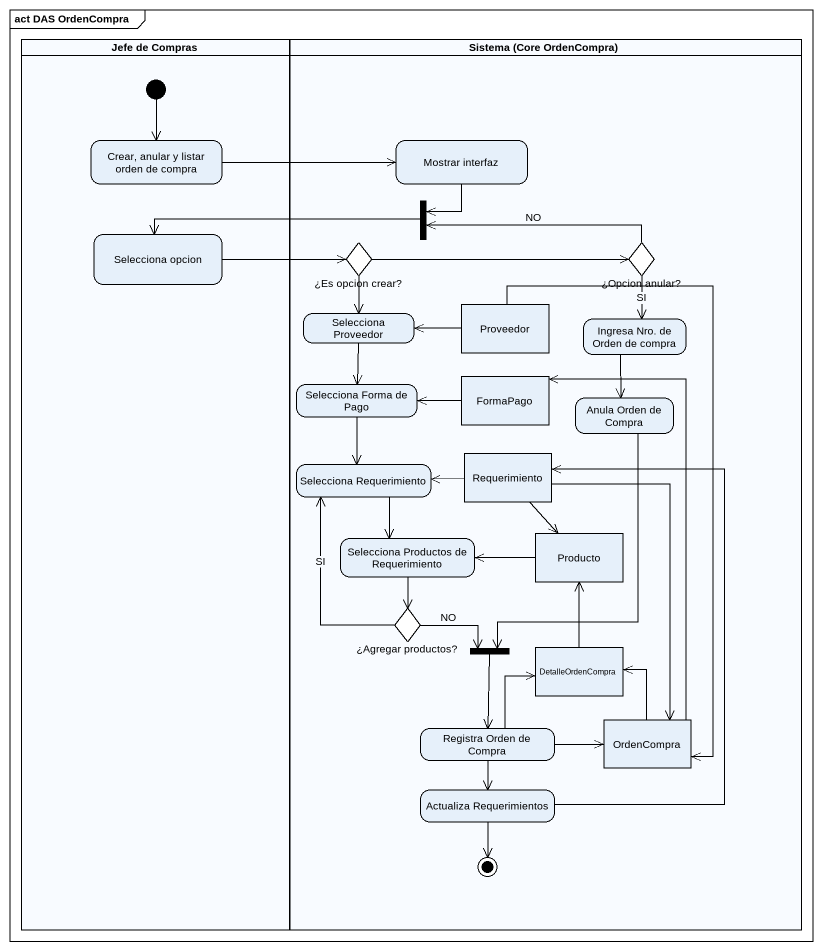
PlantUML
@startuml
mainframe act DAS OrdenCompra
hide empty description
state "Jefe de Compras" as Jefe_de_Compras <<partition>> {
  state "Crear, anular y listar orden de compra" as Crear_anular_y_listar_orden
  state "Selecciona opcion" as Selecciona_opcion
  [*] --> Crear_anular_y_listar_orden
}
state "Sistema (Core OrdenCompra)" as Sistema_Core_OrdenCompra <<partition>> {
  state "Mostrar interfaz" as Mostrar_interfaz
  state fork1 <<join>>
  state "¿Es opcion crear?" as Es_opcion_crear <<choice>>
  state "¿Opcion anular?" as Opcion_anular <<choice>>
  state "Selecciona Proveedor" as Selecciona_Proveedor
  state Proveedor <<object>>
  state "Ingresa Nro. de Orden de compra" as Ingresa_Nro_de_Orden_de
  state "Selecciona Forma de Pago" as Selecciona_Forma_de_Pago
  state FormaPago <<object>>
  state "Anula Orden de Compra" as Anula_Orden_de_Compra
  state Requerimiento <<object>>
  state "Selecciona Requerimiento" as Selecciona_Requerimiento
  state "Selecciona Productos de Requerimiento" as Selecciona_Productos_de
  state Producto <<object>>
  state "¿Agregar productos?" as Agregar_productos <<choice>>
  state fork2 <<join>>
  state DetalleOrdenCompra <<object>>
  state OrdenCompra <<object>>
  state "Registra Orden de Compra" as Registra_Orden_de_Compra
  state "Actualiza Requerimientos" as Actualiza_Requerimientos
  Actualiza_Requerimientos --> [*]
}
Crear_anular_y_listar_orden -right-> Mostrar_interfaz
Mostrar_interfaz --> fork1
Selecciona_opcion -right-> Es_opcion_crear
fork1 -left-> Selecciona_opcion
Es_opcion_crear -right-> Opcion_anular
Es_opcion_crear --> Selecciona_Proveedor
Opcion_anular -left-> fork1 : NO
Opcion_anular --> Ingresa_Nro_de_Orden_de : SI
Selecciona_Proveedor --> Selecciona_Forma_de_Pago
Proveedor -left-> Selecciona_Proveedor
Proveedor --> OrdenCompra
Ingresa_Nro_de_Orden_de --> Anula_Orden_de_Compra
Selecciona_Forma_de_Pago --> Selecciona_Requerimiento
FormaPago -left-> Selecciona_Forma_de_Pago
Anula_Orden_de_Compra --> fork2
Requerimiento -left-> Selecciona_Requerimiento
Requerimiento --> Producto
Requerimiento --> OrdenCompra
Selecciona_Requerimiento --> Selecciona_Productos_de
Selecciona_Productos_de --> Agregar_productos
Producto -left-> Selecciona_Productos_de
Agregar_productos -up-> Selecciona_Requerimiento : SI
Agregar_productos -right-> fork2 : NO
fork2 --> Registra_Orden_de_Compra
DetalleOrdenCompra -up-> Producto
OrdenCompra -up-> FormaPago
OrdenCompra -up-> DetalleOrdenCompra
Registra_Orden_de_Compra -up-> DetalleOrdenCompra
Registra_Orden_de_Compra -right-> OrdenCompra
Registra_Orden_de_Compra --> Actualiza_Requerimientos
Actualiza_Requerimientos -up-> Requerimiento
@enduml
